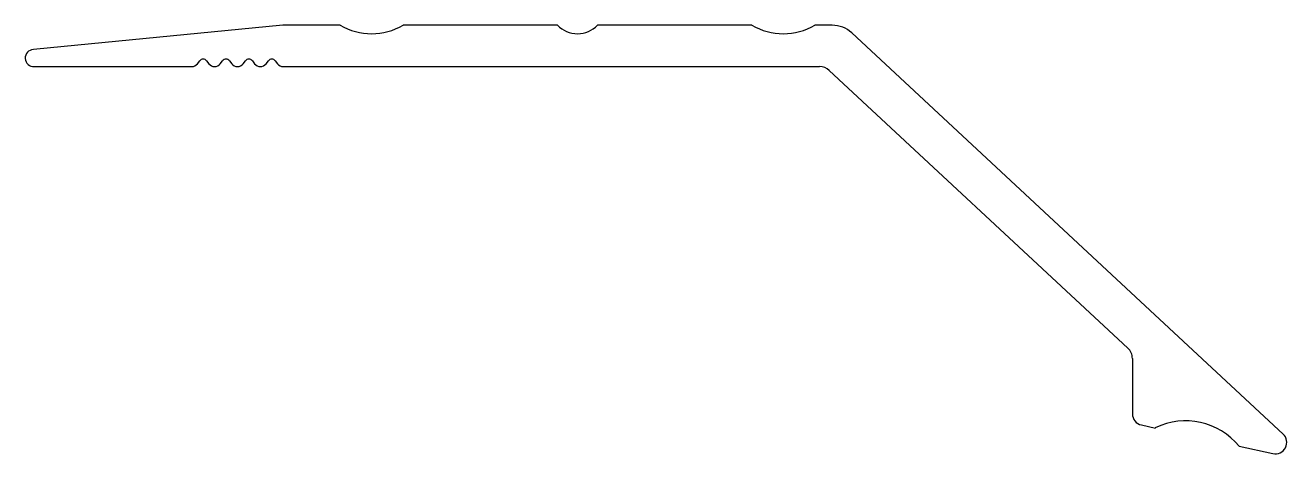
# Model space of a CAD drawing. Extents: x 518 to 562.1, y 638.7 to 653.7.
import ezdxf

# ---------------------------------------------------------------- set-up
doc = ezdxf.new("R2010")
doc.units = 0
doc.layers.get('0').update_dxf_attribs({"linetype": 'CONTINUOUS'})

msp = doc.modelspace()

# ---------------------------------------------------------------- linework, layer by layer
for p, q in [((526.972, 653.72), (518.243, 652.869)), ((528.972, 653.72), (526.972, 653.72)), ((536.572, 653.72), (531.172, 653.72)), ((543.372, 653.72), (537.972, 653.72)), ((546.179, 653.72), (545.572, 653.72)), ((556.963, 644.049), (546.86, 653.452)), ((518.272, 652.27), (523.78, 652.27)), ((523.98, 652.37), (524.06, 652.477)), ((524.3, 652.477), (524.38, 652.37)), ((524.78, 652.37), (524.86, 652.477)), ((525.1, 652.477), (525.18, 652.37)), ((525.58, 652.37), (525.66, 652.477)), ((525.9, 652.477), (525.98, 652.37)), ((526.38, 652.37), (526.46, 652.477)), ((526.7, 652.477), (526.78, 652.37)), ((526.98, 652.27), (545.732, 652.27)), ((546.072, 652.136), (556.175, 642.733)), ((561.948, 639.41), (556.963, 644.049)), ((556.175, 642.733), (556.516, 642.417)), ((556.675, 642.051), (556.675, 640.117)), ((556.99, 639.726), (557.479, 639.62)), ((560.41, 638.983), (561.59, 638.726))]:
    msp.add_line(p, q)
for centre, radius, start, end in [((530.072, 655.587), 2.167, 239.4898, 300.5102), ((537.272, 654.387), 0.967, 223.6028, 316.3972), ((544.472, 655.587), 2.167, 239.4898, 300.5102), ((546.179, 652.72), 1, 47.0553, 90), ((518.257, 652.57), 0.3, 92.7854, 272.7854), ((524.18, 652.387), 0.15, 36.87, 143.13), ((524.98, 652.387), 0.15, 36.8698, 143.1302), ((525.78, 652.387), 0.15, 36.8698, 143.1302), ((526.58, 652.387), 0.15, 36.87, 143.13), ((523.78, 652.52), 0.25, 270, 323.1301), ((524.58, 652.52), 0.25, 216.8699, 323.1301), ((525.38, 652.52), 0.25, 216.8699, 323.1301), ((526.18, 652.52), 0.25, 216.8699, 323.1301), ((526.98, 652.52), 0.25, 216.8699, 270), ((545.732, 651.77), 0.5, 47.0553, 90.0001), ((556.175, 642.051), 0.5, 0.0001, 47.0555), ((557.075, 640.117), 0.4, 180.0001, 257.7354), ((558.546, 637.47), 2.401, 39.0736, 116.3968), ((561.675, 639.117), 0.4, 257.7357, 47.0551)]:
    msp.add_arc(centre, radius, start, end)

doc.saveas('drawing.dxf')
